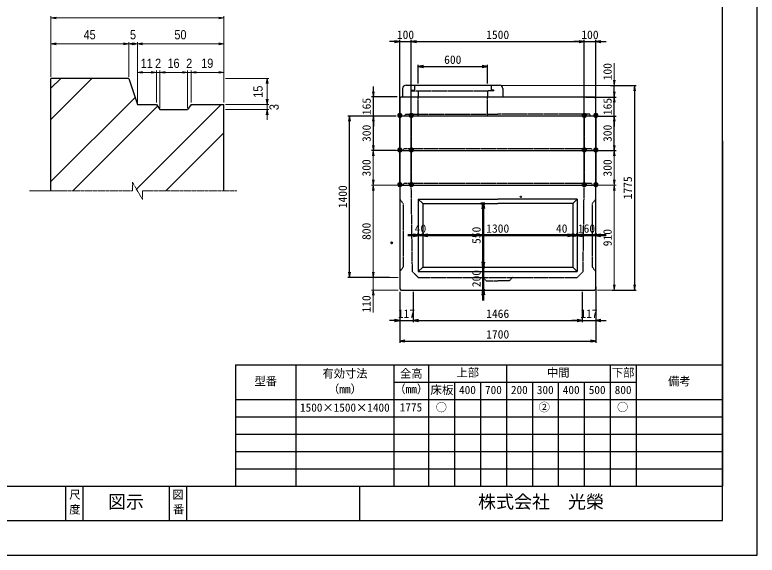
# Model space of a CAD drawing. Units: millimetres, scale not verified. Extents: x -210 to 210, y -148 to 148.
# Drawn here: x -4.6 to 210, y -148.5 to 7.8 of the extents above; entities that cross this region are included whole.
import ezdxf
from ezdxf.enums import TextEntityAlignment as Align

# ---------------------------------------------------------------- set-up
doc = ezdxf.new("R2010")
doc.units = ezdxf.units.MM
doc.header["$PDMODE"] = 32
doc.header["$PDSIZE"] = 0.5
doc.linetypes.add('USER1', pattern=[12.95, 6.35, -3.175, 0.25, -3.175])
doc.linetypes.add('USER2', pattern=[4.7625, 3.175, -1.5875])
doc.layers.add('0-0', color=7, linetype='Continuous')
for name, color, linetype, lineweight in [('0-1_0', 9, 'Continuous', 25), ('0-2_dims', 2, 'Continuous', 13), ('0-3_pen1実線', 4, 'Continuous', 13), ('0-5_pen3実線', 7, 'Continuous', 25), ('0-6_pen4実線', 6, 'Continuous', 25), ('0-7_pen1一点', 4, 'USER1', 13), ('0-8_pen2破線', 3, 'USER2', 25), ('0-9_鉄筋１', 7, 'Continuous', 50)]:
    doc.layers.add(name, color=color, linetype=linetype, lineweight=lineweight)
doc.styles.add('ＭＳ ゴシック', font='')
doc.styles.add('ＭＳ Ｐゴシック', font='')
doc.styles.get('ＭＳ ゴシック').set_extended_font_data('MS Gothic')
doc.styles.get('ＭＳ Ｐゴシック').set_extended_font_data('MS PGothic')

# ---------------------------------------------------------------- blocks, each defined once
blk = doc.blocks.new('部分図 1')
at = {"layer": '0-1_0'}
blk.add_lwpolyline([(0, 0), (12600, 0), (12600, 8910), (0, 8910)], close=True, dxfattribs=at)
at = {"layer": '0-2_dims'}
for p, q in [((6475.03, 4150.99), (6475.03, 4676.54)), ((6475.03, 4661.54), (7975.03, 4661.54)), ((7975.03, 3925.99), (7975.03, 4676.54)), ((6475.03, 4150.99), (6475.03, 4451.54)), ((7150.03, 4150.99), (7150.03, 4451.54)), ((7150.03, 4150.99), (7150.03, 4451.54)), ((7225.03, 3925.99), (7225.03, 4451.54)), ((7225.03, 3925.99), (7225.03, 4451.54)), ((7975.03, 3925.99), (7975.03, 4451.54)), ((7150.03, 4436.54), (6475.03, 4436.54)), ((7150.03, 4436.54), (7225.03, 4436.54)), ((7975.03, 4436.54), (7225.03, 4436.54)), ((7225.03, 3925.99), (7225.03, 4203.77)), ((7390.03, 4188.77), (7225.03, 4188.77)), ((7390.03, 4188.77), (7300.03, 4188.77)), ((7390.03, 3925.99), (7390.03, 4203.77)), ((7390.03, 3925.99), (7390.03, 4203.77)), ((7390.03, 4188.77), (7420.03, 4188.77)), ((7420.03, 3884.74), (7420.03, 4203.77)), ((7420.03, 3880.99), (7420.03, 4203.77)), ((7420.03, 4188.77), (7510.03, 4188.77)), ((7420.03, 4188.77), (7660.03, 4188.77)), ((7660.03, 4188.77), (7570.03, 4188.77)), ((7660.03, 3880.99), (7660.03, 4203.77)), ((7660.03, 3880.99), (7660.03, 4203.77)), ((7660.03, 4188.77), (7690.03, 4188.77)), ((7690.03, 3925.99), (7690.03, 4203.77)), ((7690.03, 3925.99), (7690.03, 4203.77)), ((7690.03, 4188.77), (7780.03, 4188.77)), ((7690.03, 4188.77), (7975.03, 4188.77)), ((7975.03, 3925.99), (7975.03, 4203.77)), ((7990.03, 4135.99), (8365.12, 4135.99)), ((8350.12, 4135.99), (8350.12, 3910.99)), ((8350.12, 3910.99), (8350.12, 4000.99)), ((7990.03, 3910.99), (8365.12, 3910.99)), ((7990.03, 3910.99), (8365.12, 3910.99)), ((7990.03, 3865.99), (8365.12, 3865.99)), ((8350.12, 3910.99), (8350.12, 3865.99)), ((8350.12, 3865.99), (8350.12, 3775.99))]:
    blk.add_line(p, q, dxfattribs=at)
at = {"layer": '0-2_dims', "lineweight": 18}
for p, q in [((11361, 4074.8), (11361, 4269.8)), ((10380, 4074.8), (11376, 4074.8)), ((11361, 4074.8), (11361, 3974.8)), ((11205, 3974.8), (11376, 3974.8)), ((11361, 3974.8), (11361, 3884.8)), ((9485, 3510), (9255, 3510)), ((9270, 3510), (9270, 3210)), ((11205, 3510), (11376, 3510)), ((11361, 3510), (11361, 3210)), ((9485, 3210), (9255, 3210)), ((9470, 3210), (9255, 3210)), ((9270, 3210), (9270, 2410)), ((11215, 3210), (11376, 3210)), ((11230, 3210), (11376, 3210)), ((11361, 3210), (11361, 2300)), ((9270, 2410), (9270, 2500)), ((9485, 2410), (9255, 2410)), ((9485, 2410), (9255, 2410)), ((9270, 2410), (9270, 2300)), ((9485, 2300), (9255, 2300)), ((9270, 2300), (9270, 2105)), ((11215, 2300), (11376, 2300))]:
    blk.add_line(p, q, dxfattribs=at)
at = {"layer": '0-2_dims'}
for points in [[(6520.03, 4669.04), (6475.03, 4661.54), (6520.03, 4654.04)], [(7930.03, 4654.04), (7975.03, 4661.54), (7930.03, 4669.04)], [(6520.03, 4444.04), (6475.03, 4436.54), (6520.03, 4429.04)], [(7105.03, 4429.04), (7150.03, 4436.54), (7105.03, 4444.04)], [(7195.03, 4444.04), (7150.03, 4436.54), (7195.03, 4429.04)], [(7180.03, 4429.04), (7225.03, 4436.54), (7180.03, 4444.04)], [(7270.03, 4444.04), (7225.03, 4436.54), (7270.03, 4429.04)], [(7930.03, 4429.04), (7975.03, 4436.54), (7930.03, 4444.04)], [(7270.03, 4196.27), (7225.03, 4188.77), (7270.03, 4181.27)], [(7345.03, 4181.27), (7390.03, 4188.77), (7345.03, 4196.27)], [(7345.03, 4181.27), (7390.03, 4188.77), (7345.03, 4196.27)], [(7465.03, 4196.27), (7420.03, 4188.77), (7465.03, 4181.27)], [(7465.03, 4196.27), (7420.03, 4188.77), (7465.03, 4181.27)], [(7615.03, 4181.27), (7660.03, 4188.77), (7615.03, 4196.27)], [(7615.03, 4181.27), (7660.03, 4188.77), (7615.03, 4196.27)], [(7735.03, 4196.27), (7690.03, 4188.77), (7735.03, 4181.27)], [(7735.03, 4196.27), (7690.03, 4188.77), (7735.03, 4181.27)], [(7930.03, 4181.27), (7975.03, 4188.77), (7930.03, 4196.27)], [(8357.62, 4090.99), (8350.12, 4135.99), (8342.62, 4090.99)], [(8342.62, 3955.99), (8350.12, 3910.99), (8357.62, 3955.99)], [(8342.62, 3955.99), (8350.12, 3910.99), (8357.62, 3955.99)], [(8357.62, 3820.99), (8350.12, 3865.99), (8342.62, 3820.99)]]:
    blk.add_lwpolyline(points, dxfattribs=at)
at = {"layer": '0-2_dims', "lineweight": 18}
for points in [[(11353.5, 4119.8), (11361, 4074.8), (11368.5, 4119.8)], [(11368.5, 3929.8), (11361, 3974.8), (11353.5, 3929.8)], [(9277.5, 3465), (9270, 3510), (9262.5, 3465)], [(11368.5, 3465), (11361, 3510), (11353.5, 3465)], [(9262.5, 3255), (9270, 3210), (9277.5, 3255)], [(11353.5, 3255), (11361, 3210), (11368.5, 3255)], [(9277.5, 3165), (9270, 3210), (9262.5, 3165)], [(11368.5, 3165), (11361, 3210), (11353.5, 3165)], [(9262.5, 2455), (9270, 2410), (9277.5, 2455)], [(9262.5, 2455), (9270, 2410), (9277.5, 2455)], [(11353.5, 2345), (11361, 2300), (11368.5, 2345)], [(9277.5, 2255), (9270, 2300), (9262.5, 2255)]]:
    blk.add_lwpolyline(points, dxfattribs=at)
at = {"layer": '0-3_pen1実線'}
for p, q in [((6475.03, 4050.36), (6560.66, 4135.99)), ((6475.03, 3780.95), (6830.07, 4135.99)), ((10260, 4025.02), (10262.98, 4028)), ((6475.03, 3242.14), (7204.74, 3971.85)), ((6663.29, 3160.99), (7399.33, 3897.03)), ((7216.64, 3175.52), (7952.11, 3910.99)), ((7471.51, 3160.99), (7975.03, 3664.51))]:
    blk.add_line(p, q, dxfattribs=at)
at = {"layer": '0-5_pen3実線'}
for p, q in [((9500, 4456), (9410, 4456)), ((9500, 3225), (9500, 4471)), ((9500, 4456), (9599.8, 4456)), ((9599.8, 3228.5), (9599.8, 4471)), ((9599.8, 3228.5), (9599.8, 4471)), ((9599.8, 4456), (9689.8, 4456)), ((9599.8, 4456), (11099.79, 4456)), ((11099.79, 4456), (11009.79, 4456)), ((11099.79, 3228.5), (11099.79, 4471)), ((11099.79, 3228.5), (11099.79, 4471)), ((11099.79, 4456), (11200, 4456)), ((11200, 3223.69), (11200, 4471)), ((11200, 4456), (11290, 4456)), ((9660, 4093), (9660, 4255)), ((10260, 4093), (10260, 4255)), ((9660, 4240), (10260, 4240)), ((6475.03, 3160.99), (6475.03, 4135.99)), ((7150.03, 4135.99), (6475.03, 4135.99)), ((9271, 3975.25), (9271, 4065.25)), ((9555, 4078), (10365, 4078)), ((11328.3, 4074.8), (11552, 4074.8)), ((11361, 3975), (11361, 4065)), ((11537, 4074.8), (11537, 2300)), ((9525, 4048), (9525, 3978)), ((10395, 4048), (10395, 3978)), ((9477.75, 3975.25), (9256, 3975.25)), ((9271, 3810), (9271, 3975.25)), ((9510, 3975), (9500, 3965)), ((9500, 3965), (9500, 3810)), ((11190, 3975), (9510, 3975)), ((11114.79, 3975), (11376, 3975)), ((11190, 3975), (11200, 3965)), ((11200, 3810), (11200, 3965)), ((11361, 3810), (11361, 3975)), ((7690.03, 3910.99), (7660.03, 3865.99)), ((7690.03, 3910.99), (7975.03, 3910.99)), ((7975.03, 3160.99), (7975.03, 3910.99)), ((9412.5, 3810), (9049, 3810)), ((9064, 2410), (9064, 3810)), ((9470, 3810), (9256, 3810)), ((9470, 3810), (9256, 3810)), ((9271, 3510), (9271, 3810)), ((9271, 3810), (9271, 3720)), ((11200, 3810), (9500, 3810)), ((11200, 3810), (11200, 3510)), ((11220, 3810), (11376, 3810)), ((11220, 3810), (11376, 3810)), ((11361, 3510), (11361, 3810)), ((11361, 3810), (11361, 3720)), ((9470, 3510), (9256, 3510)), ((11200, 3510), (11200, 3210)), ((11220, 3510), (11376, 3510)), ((9500, 3210), (9500, 2310)), ((11200, 2310), (11200, 3210)), ((9660, 3090), (10350, 3090)), ((9660, 3090), (9660, 2460)), ((9700, 3050), (9660, 3090)), ((9700, 3050), (9700, 2500)), ((9700, 3050), (10350, 3050)), ((11040, 3090), (10350, 3090)), ((11000, 3050), (10350, 3050)), ((11000, 3050), (11040, 3090)), ((11000, 3050), (11000, 2500)), ((11040, 3090), (11040, 2460)), ((9700, 2500), (9660, 2460)), ((9660, 2460), (10350, 2460)), ((9700, 2500), (10350, 2500)), ((10350, 2500), (11000, 2500)), ((10350, 2460), (11039.34, 2460.66)), ((11000, 2500), (11040, 2460)), ((9412.5, 2410), (9049, 2410)), ((11200, 2329), (11200, 2021)), ((9500, 2310), (9510, 2300)), ((9500, 2285), (9500, 2021)), ((9510, 2300), (11190, 2300)), ((9616.8, 2285), (9616.8, 2021)), ((9616.8, 2285), (9616.8, 2021)), ((11083, 2285), (11083, 2021)), ((11083, 2285), (11083, 2021)), ((11200, 2310), (11190, 2300)), ((11341, 2300), (11552, 2300)), ((9500, 2204), (9500, 1842)), ((11200, 2179), (11200, 1842)), ((9500, 2036), (9410, 2036)), ((9500, 2036), (9616.8, 2036)), ((9616.8, 2036), (9706.8, 2036)), ((9616.8, 2036), (11083, 2036)), ((11083, 2036), (10993, 2036)), ((11083, 2036), (11200, 2036)), ((11200, 2036), (11290, 2036)), ((9500, 1857), (11200, 1857)), ((8600, 1650), (8600, 600)), ((9450, 1650), (9450, 600)), ((9750, 1650), (9750, 600)), ((10425, 1650), (10425, 600)), ((11325, 1650), (11325, 600)), ((11550, 1650), (11550, 600)), ((9453.73, 1500), (11550, 1500)), ((9975, 1500), (9975, 600)), ((10200, 1500), (10200, 600)), ((10650, 1500), (10650, 600)), ((10875, 1500), (10875, 600)), ((11100, 1500), (11100, 600)), ((8075, 1350), (12300, 1350)), ((8075, 1200), (12300, 1200)), ((8075, 1050), (12300, 1050)), ((8075, 900), (12300, 900)), ((8075, 750), (12300, 750)), ((6750, 600), (6750, 300)), ((7650, 600), (7650, 300))]:
    blk.add_line(p, q, dxfattribs=at)
for points in [[(9455, 4448.5), (9500, 4456), (9455, 4463.5)], [(9644.8, 4463.5), (9599.8, 4456), (9644.8, 4448.5)], [(9644.8, 4463.5), (9599.8, 4456), (9644.8, 4448.5)], [(11054.79, 4448.5), (11099.79, 4456), (11054.79, 4463.5)], [(11054.79, 4448.5), (11099.79, 4456), (11054.79, 4463.5)], [(11245, 4463.5), (11200, 4456), (11245, 4448.5)], [(9705, 4247.5), (9660, 4240), (9705, 4232.5)], [(10215, 4232.5), (10260, 4240), (10215, 4247.5)], [(7150.03, 4135.99), (7225.03, 3910.99), (7390.03, 3910.99), (7420.03, 3865.99), (7660.03, 3865.99)], [(11544.5, 4029.8), (11537, 4074.8), (11529.5, 4029.8)], [(9263.5, 4020.25), (9271, 3975.25), (9278.5, 4020.25)], [(11353.5, 4020), (11361, 3975), (11368.5, 4020)], [(9071.5, 3765), (9064, 3810), (9056.5, 3765)], [(9278.5, 3765), (9271, 3810), (9263.5, 3765)], [(9278.5, 3765), (9271, 3810), (9263.5, 3765)], [(9500, 3810), (9500, 3510), (11200, 3510)], [(11368.5, 3765), (11361, 3810), (11353.5, 3765)], [(11368.5, 3765), (11361, 3810), (11353.5, 3765)], [(9263.5, 3555), (9271, 3510), (9278.5, 3555)], [(11353.5, 3555), (11361, 3510), (11368.5, 3555)], [(9500, 3510), (9500, 3210), (11200, 3210)], [(9056.5, 2455), (9064, 2410), (9071.5, 2455)], [(11529.5, 2345), (11537, 2300), (11544.5, 2345)], [(9455, 2028.5), (9500, 2036), (9455, 2043.5)], [(9661.8, 2043.5), (9616.8, 2036), (9661.8, 2028.5)], [(9661.8, 2043.5), (9616.8, 2036), (9661.8, 2028.5)], [(11038, 2028.5), (11083, 2036), (11038, 2043.5)], [(11038, 2028.5), (11083, 2036), (11038, 2043.5)], [(11245, 2043.5), (11200, 2036), (11245, 2028.5)], [(9545, 1864.5), (9500, 1857), (9545, 1849.5)], [(11155, 1849.5), (11200, 1857), (11155, 1864.5)]]:
    blk.add_lwpolyline(points, dxfattribs=at)
blk.add_circle((10549.9, 3110.1), 5.6, dxfattribs=at)
for centre, start, end in [((9555, 4048), 90, 180), ((10365, 4048), 0, 90)]:
    blk.add_arc(centre, 30, start, end, dxfattribs=at)
blk.add_point((9429.61, 2709.71), dxfattribs=at)
at = {"layer": '0-6_pen4実線'}
for p, q in [((12300, 3594.97), (12300, 2094.97)), ((12300, 2100), (12300, 600)), ((8075, 1650), (12300, 1650)), ((8075, 1650), (8075, 600)), ((300, 600), (12300, 600)), ((6600, 600), (6600, 300)), ((7500, 600), (7500, 300)), ((9150, 600), (9150, 300))]:
    blk.add_line(p, q, dxfattribs=at)
blk.add_lwpolyline([(300, 300), (12300, 300), (12300, 8610), (300, 8610)], close=True, dxfattribs=at)
at = {"layer": '0-7_pen1一点'}
for p, q in [((7181.73, 3160.99), (7181.73, 3235.99)), ((7268.33, 3085.99), (7181.73, 3235.99)), ((7181.73, 3160.99), (6287.53, 3160.99)), ((8087.53, 3160.99), (7268.33, 3160.99)), ((7268.33, 3160.99), (7268.33, 3085.99))]:
    blk.add_line(p, q, dxfattribs=at)
at = {"layer": '0-8_pen2破線'}
for p, q in [((9628, 4078), (9628, 4034)), ((10292, 4078), (10292, 4034)), ((9604, 4034), (9628, 4034)), ((9604, 4034), (9604, 4028)), ((9604, 4028), (10257.02, 4028)), ((9660, 4028), (9660, 3978)), ((10316, 4028), (10260, 4028)), ((10260, 4028), (10260, 3978)), ((10316, 4034), (10292, 4034)), ((10316, 4034), (10316, 4028)), ((9660, 3810), (9660, 3975)), ((10260, 3810), (10260, 3975)), ((9545, 3810), (9550, 3825)), ((9550, 3825), (10350, 3825)), ((9600, 3810), (9600, 3525)), ((11100, 3810), (11100, 3525)), ((9530, 3510), (9535, 3525)), ((10350, 3525), (9535, 3525)), ((9600, 3510), (9600, 3225)), ((11165, 3525), (10350, 3525)), ((11100, 3510), (11100, 3225)), ((11170, 3510), (11165, 3525)), ((9530, 3210), (9535, 3225)), ((10350, 3225), (9535, 3225)), ((11165, 3225), (10350, 3225)), ((11170, 3210), (11165, 3225)), ((9610, 2460), (9600, 3210)), ((11090, 2460), (11099.8, 3210)), ((9500, 3090), (9530, 3050)), ((9530, 3050), (9530, 2500)), ((11200, 3090), (11170, 3050)), ((11170, 3050), (11170, 2500)), ((9530, 2500), (9500, 2460)), ((9660, 2410), (9610, 2460)), ((11040, 2410), (11090, 2460)), ((11170, 2500), (11200, 2460)), ((9660, 2410), (10350, 2410)), ((10220, 2410), (10250, 2380)), ((10350, 2410), (11040, 2410)), ((10480, 2410), (10450, 2380)), ((10250, 2380), (10350, 2380)), ((10450, 2380), (10350, 2380))]:
    blk.add_line(p, q, dxfattribs=at)
blk.add_lwpolyline([(11155, 3810), (11150, 3825), (10350, 3825)], dxfattribs=at)
at = {"layer": '0-9_鉄筋１'}
for p, q in [((10202.5, 3050), (10239, 3050)), ((10224, 3050), (10224, 2500)), ((9660, 2775), (9570, 2775)), ((9660, 2775), (9660, 2790)), ((9660, 2775), (9700, 2775)), ((9700, 2775), (9700, 2790)), ((9700, 2775), (9700, 2790)), ((9700, 2775), (9790, 2775)), ((9700, 2775), (11000, 2775)), ((11000, 2775), (10855, 2775)), ((11040, 2775), (10950, 2775)), ((11000, 2775), (11000, 2790)), ((11000, 2775), (11000, 2790)), ((11000, 2775), (11040, 2775)), ((11040, 2775), (11040, 2790)), ((11040, 2775), (11040, 2790)), ((11040, 2775), (11130, 2775)), ((11040, 2775), (11200, 2775)), ((11200, 2775), (11200, 2790)), ((11200, 2775), (11290, 2775)), ((10224, 2500), (10224, 2590)), ((10224, 2500), (10239, 2500)), ((10224, 2500), (10239, 2500)), ((10224, 2500), (10224, 2300)), ((10224, 2300), (10239, 2300)), ((10224, 2300), (10224, 2210))]:
    blk.add_line(p, q, dxfattribs=at)
for points in [[(10231.5, 3005), (10224, 3050), (10216.5, 3005)], [(9615, 2767.5), (9660, 2775), (9615, 2782.5)], [(9745, 2782.5), (9700, 2775), (9745, 2767.5)], [(9745, 2782.5), (9700, 2775), (9745, 2767.5)], [(10955, 2767.5), (11000, 2775), (10955, 2782.5)], [(10955, 2767.5), (11000, 2775), (10955, 2782.5)], [(10995, 2767.5), (11040, 2775), (10995, 2782.5)], [(11085, 2782.5), (11040, 2775), (11085, 2767.5)], [(11245, 2782.5), (11200, 2775), (11245, 2767.5)], [(10216.5, 2545), (10224, 2500), (10231.5, 2545)], [(10216.5, 2545), (10224, 2500), (10231.5, 2545)], [(10231.5, 2255), (10224, 2300), (10216.5, 2255)]]:
    blk.add_lwpolyline(points, dxfattribs=at)
at = {"layer": '0-2_dims', "color": 7, "style": 'ＭＳ Ｐゴシック', "width": 0.9}
for s, p in [('45', (6757.98, 4451.54)), ('5', (7160.26, 4451.54)), ('50', (7545.48, 4451.54)), ('11', (7252.98, 4203.77)), ('2', (7377.76, 4203.77)), ('16', (7485.48, 4203.77)), ('2', (7647.76, 4203.77)), ('19', (7777.98, 4203.77))]:
    blk.add_text(s, height=79.98, dxfattribs=at).set_placement(p, align=Align.BOTTOM_LEFT)
at = {"layer": '0-2_dims', "color": 7, "style": 'ＭＳ ゴシック'}
for s, p in [('100', (11360.5, 4119.8)), ('300', (9269.5, 3285)), ('300', (11360.5, 3285)), ('800', (9269.5, 2735)), ('910', (11360.5, 2680)), ('110', (9269.5, 2105))]:
    blk.add_text(s, height=73.31, rotation=90, dxfattribs=at).set_placement(p, align=Align.BOTTOM_LEFT)
at = {"layer": '0-2_dims', "color": 7, "style": 'ＭＳ Ｐゴシック', "width": 0.9}
for s, p in [('15', (8335.12, 3968.95)), ('3', (8474.21, 3861.22))]:
    blk.add_text(s, height=79.98, rotation=90, dxfattribs=at).set_placement(p, align=Align.BOTTOM_LEFT)
at = {"layer": '0-5_pen3実線', "style": 'ＭＳ ゴシック'}
for s, height, p in [('100', 73.31, (9474.9, 4456.5)), ('1500', 73.31, (10249.8, 4456.5)), ('100', 73.31, (11074.9, 4456.5)), ('600', 73.31, (9885, 4240.5)), ('117', 73.31, (9483.4, 2036.5)), ('1466', 73.31, (10249.9, 2036.5)), ('117', 73.31, (11066.5, 2036.5)), ('1700', 73.31, (10250, 1857.5)), ('有効寸法', 71.47, (8830.03, 1518.76)), ('全高', 71.47, (9502.52, 1518.76)), ('上部', 71.51, (9992.46, 1526.23)), ('中間', 71.46, (10777.52, 1526.26)), ('下部', 71.52, (11339.95, 1526.23)), ('型番', 71.47, (8240.02, 1451.26)), ('備考', 71.45, (11827.54, 1451.27)), ('（mm）', 71.49, (8878.73, 1383.74)), ('（mm）', 71.49, (9453.73, 1383.74)), ('床板', 73.31, (9766, 1375)), ('400', 71.46, (10014.4, 1376.27)), ('700', 71.48, (10239.37, 1376.25)), ('200', 71.47, (10464.39, 1376.26)), ('300', 71.47, (10689.39, 1376.26)), ('400', 71.46, (10914.4, 1376.27)), ('500', 71.47, (11139.39, 1376.26)), ('800', 71.47, (11364.39, 1376.26)), ('1500×1500×1400', 71.48, (8635.01, 1223.25)), ('1775', 71.47, (9500, 1225.18)), ('○', 71.37, (9812.33, 1225.33)), ('②', 71.37, (10704.83, 1226.33)), ('○', 71.37, (11384.33, 1226.33)), ('尺', 71.42, (6633.3, 467.75)), ('図示', 114.3, (6969.04, 372.02)), ('図', 71.42, (7527.6, 467)), ('株式会社\u3000光榮', 114.4, (10179.07, 372.01)), ('度', 71.44, (6632.55, 339)), ('番', 71.42, (7533.3, 339.75))]:
    blk.add_text(s, height=height, dxfattribs=at).set_placement(p, align=Align.BOTTOM_LEFT)
for s, p in [('165', (9270.5, 3817.62)), ('300', (9270.5, 3585)), ('1775', (11536.5, 3087.4)), ('1400', (9063.5, 3010))]:
    blk.add_text(s, height=73.31, rotation=90, dxfattribs=at).set_placement(p, align=Align.BOTTOM_LEFT)
at = {"layer": '0-5_pen3実線', "color": 2, "style": 'ＭＳ ゴシック'}
for s, p in [('165', (11360.5, 3817.5)), ('300', (11360.5, 3585))]:
    blk.add_text(s, height=73.31, rotation=90, dxfattribs=at).set_placement(p, align=Align.BOTTOM_LEFT)
at = {"layer": '0-5_pen3実線', "color": 1, "style": 'ＭＳ ゴシック'}
for p in [(9475, 3784.8), (9574.6, 3785), (11075, 3785), (11175.1, 3785), (9475, 3484.8), (9575.2, 3485.1), (11075, 3485.4), (11174.8, 3485), (9475.4, 3184.3), (9575.1, 3184.7), (11074.9, 3184.1), (11175, 3184)]:
    blk.add_text('●', height=36.66, dxfattribs=at).set_placement(p, align=Align.BOTTOM_LEFT)
at = {"layer": '0-9_鉄筋１', "style": 'ＭＳ ゴシック'}
for s, p in [('40', (9630, 2775.5)), ('1300', (10250, 2775.5)), ('40', (10855, 2775.5)), ('160', (11045, 2775.5))]:
    blk.add_text(s, height=73.31, dxfattribs=at).set_placement(p, align=Align.BOTTOM_LEFT)
for s, p in [('550', (10223.5, 2700)), ('200', (10223.5, 2325))]:
    blk.add_text(s, height=73.31, rotation=90, dxfattribs=at).set_placement(p, align=Align.BOTTOM_LEFT)

msp = doc.modelspace()

# ---------------------------------------------------------------- block references
at = {"layer": '0-0', "xscale": 0.0333333, "yscale": 0.0333333}
msp.add_blockref('部分図 1', (-210, -148.5), dxfattribs=at)

doc.saveas('drawing.dxf')
